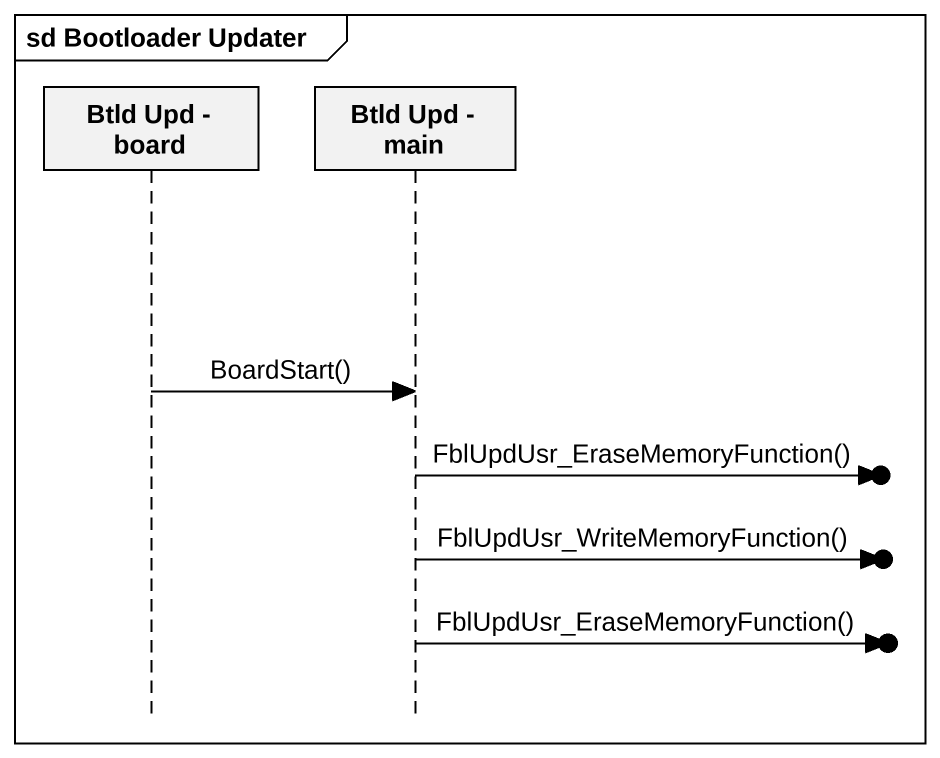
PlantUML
@startuml
mainframe sd Bootloader Updater
hide footbox
participant "Btld Upd - board" as Btld_Upd_board
participant "Btld Upd - main" as Btld_Upd_main

Btld_Upd_board -> Btld_Upd_main : BoardStart()
Btld_Upd_main ->o] : FblUpdUsr_EraseMemoryFunction()
Btld_Upd_main ->o] : FblUpdUsr_WriteMemoryFunction()
Btld_Upd_main ->o] : FblUpdUsr_EraseMemoryFunction()
@enduml
